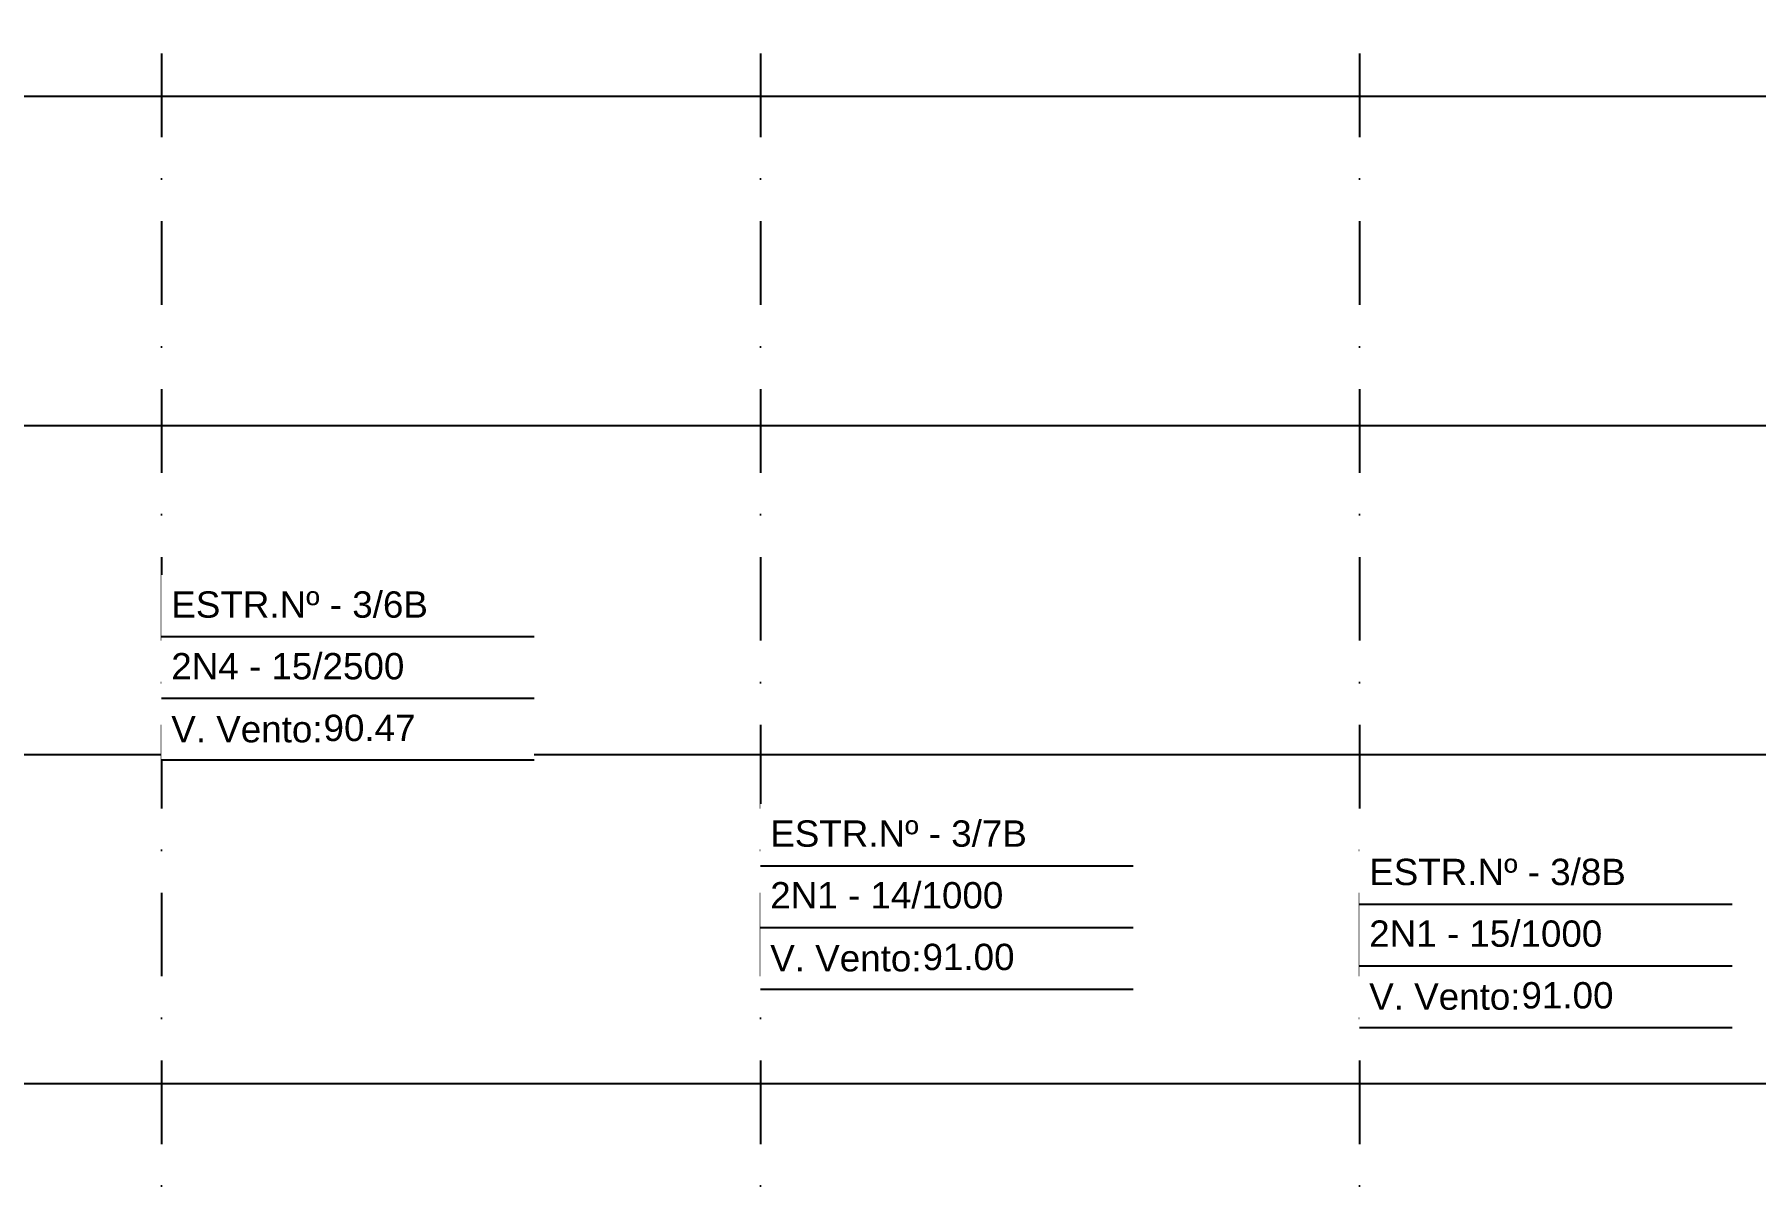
# Model space of a CAD drawing. Header units: metres. Extents: x -121 to 9872, y 3505 to 10721.
# Drawn here: x 3468.9 to 3730.4, y 6762.4 to 6936.4 of the extents above; entities that cross this region are included whole.
import ezdxf
from ezdxf.enums import TextEntityAlignment as Align

# ---------------------------------------------------------------- set-up
doc = ezdxf.new("R2010")
doc.units = ezdxf.units.M
doc.set_wipeout_variables(frame=1)
doc.linetypes.add('DASHDOT', pattern=[25.4, 12.7, -6.35, 0, -6.35])
for name, color, linetype in [('Cabeçalho', 7, 'Continuous'), ('GRID', 253, 'Continuous'), ('Ind_Bloco', 7, 'Continuous')]:
    doc.layers.add(name, color=color, linetype=linetype)
doc.styles.add('Arial', font='arial.ttf')
doc.styles.add('SIMM-PADRÃO_(TXT)', font='arial.ttf', dxfattribs={"height": 2})

# ---------------------------------------------------------------- blocks, each defined once
blk = doc.blocks.new('BlocoCabecalho')
blk.add_wipeout([(-11.66, -3.34), (44.97, -3.34), (44.97, -31.45), (-11.66, -31.45)])
for points in [[(-11.66, -12.71), (44.97, -12.71)], [(-11.66, -22.08), (44.97, -22.08)], [(-11.66, -31.45), (44.97, -31.45)]]:
    blk.add_lwpolyline(points)
at = {"style": 'SIMM-PADRÃO_(TXT)'}
for tag, p in [('ESTRUTURANUM', (-10.16, -11.03)), ('TIPO_ESFORÇO', (-10.16, -20.4)), ('VÃOVENTO', (12.97, -29.77))]:
    blk.add_attdef(tag, text='', height=4, dxfattribs=at).set_placement(p, align=Align.BOTTOM_LEFT)
at = {"layer": 'Ind_Bloco', "color": 7, "style": 'Arial'}
blk.add_text('V. Vento:', height=4, dxfattribs=at).set_placement((-10.16, -26.77), align=Align.MIDDLE_LEFT)

msp = doc.modelspace()

# ---------------------------------------------------------------- linework, layer by layer
at = {"layer": 'GRID', "linetype": 'DASHDOT'}
for p, q in [((3488.211, 7876.973), (3488.211, 5510.205)), ((3579.211, 7876.973), (3579.211, 5510.205)), ((3670.211, 7876.973), (3670.211, 5510.205))]:
    msp.add_line(p, q, dxfattribs=at)
at = {"layer": 'GRID'}
for points in [[(-30.298, 6926.973), (7827.812, 6926.973)], [(-30.298, 6876.973), (7827.812, 6876.973)], [(-30.298, 6826.973), (7827.812, 6826.973)], [(-30.298, 6776.973), (7827.812, 6776.973)]]:
    msp.add_lwpolyline(points, dxfattribs=at)

# ---------------------------------------------------------------- next in the draw order: block references
at = {"layer": 'Cabeçalho'}
for p, values in [((3499.867, 6857.584), {'ESTRUTURANUM': 'ESTR.Nº - 3/6B', 'TIPO_ESFORÇO': '2N4 - 15/2500', 'VÃOVENTO': '90.47'}), ((3590.867, 6822.784), {'ESTRUTURANUM': 'ESTR.Nº - 3/7B', 'TIPO_ESFORÇO': '2N1 - 14/1000', 'VÃOVENTO': '91.00'}), ((3681.867, 6816.954), {'ESTRUTURANUM': 'ESTR.Nº - 3/8B', 'TIPO_ESFORÇO': '2N1 - 15/1000', 'VÃOVENTO': '91.00'})]:
    msp.add_blockref('BlocoCabecalho', p, dxfattribs=at).add_auto_attribs(values)

doc.saveas('drawing.dxf')
